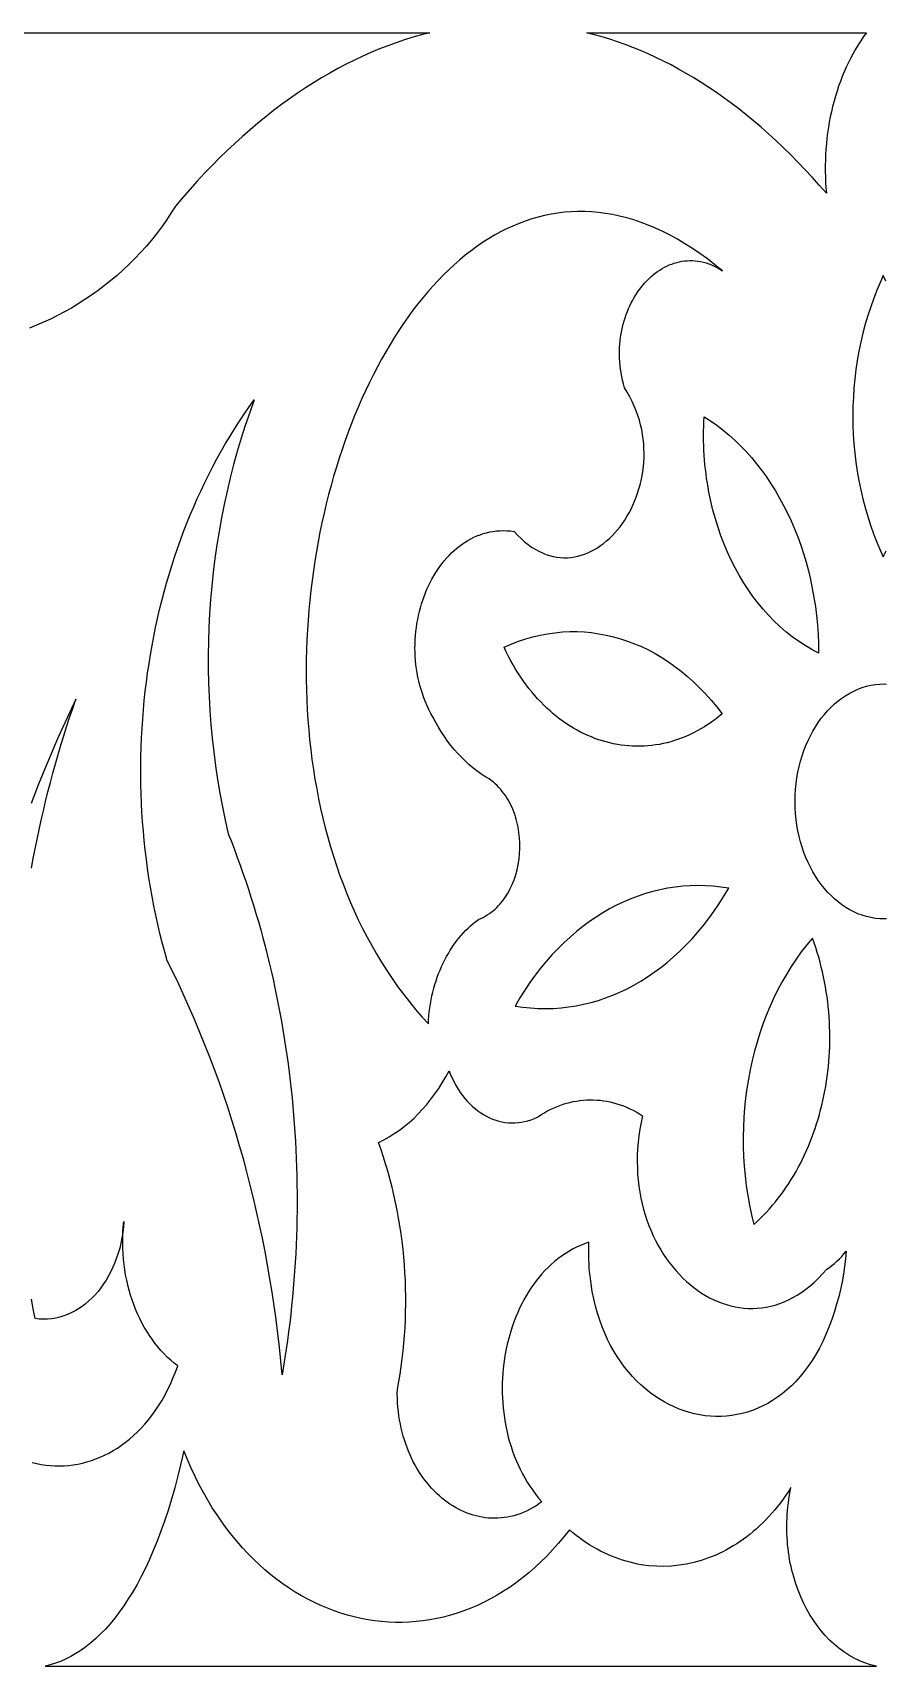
# Model space of a CAD drawing. Extents: x -1145 to -490, y -328 to 327.
# Drawn here: x -859.5 to -817.8, y 201.7 to 281.9 of the extents above; entities that cross this region are included whole.
import ezdxf

# ---------------------------------------------------------------- set-up
doc = ezdxf.new("R2010")
doc.units = 0
doc.layers.add('LAYER_1', color=18, linetype='CONTINUOUS')

msp = doc.modelspace()

# ---------------------------------------------------------------- linework, layer by layer
at = {"layer": 'LAYER_1'}
for points in [[(-865.807, 281.902), (-840.023, 281.902), (-840.44, 281.795), (-840.855, 281.678), (-841.27, 281.549), (-841.684, 281.411), (-842.096, 281.261), (-842.507, 281.101), (-842.917, 280.93), (-843.325, 280.749), (-843.732, 280.557), (-844.137, 280.355), (-844.54, 280.143), (-844.942, 279.92), (-845.342, 279.687), (-845.74, 279.444), (-846.137, 279.191), (-846.531, 278.927), (-846.923, 278.654), (-847.313, 278.37), (-847.702, 278.077), (-848.087, 277.774), (-848.471, 277.461), (-848.852, 277.138), (-849.231, 276.805), (-849.607, 276.463), (-849.981, 276.111), (-850.352, 275.749), (-850.721, 275.378), (-851.087, 274.997), (-851.45, 274.607), (-851.81, 274.208), (-852.167, 273.799), (-852.521, 273.381), (-852.737, 273.032), (-852.963, 272.691), (-853.199, 272.358), (-853.444, 272.032), (-853.698, 271.715), (-853.961, 271.406), (-854.231, 271.105), (-854.51, 270.812), (-854.795, 270.528), (-855.088, 270.253), (-855.387, 269.986), (-855.692, 269.729), (-856.003, 269.481), (-856.319, 269.242), (-856.64, 269.012), (-856.966, 268.792), (-857.296, 268.582), (-857.63, 268.382), (-857.967, 268.191), (-858.307, 268.011), (-858.649, 267.841), (-858.993, 267.682), (-859.34, 267.533), (-859.687, 267.395)], [(-817.632, 269.696), (-817.761, 269.972), (-817.889, 269.696), (-818.065, 269.284), (-818.229, 268.867), (-818.381, 268.444), (-818.521, 268.015), (-818.648, 267.582), (-818.764, 267.144), (-818.867, 266.703), (-818.959, 266.258), (-819.038, 265.81), (-819.105, 265.359), (-819.16, 264.906), (-819.203, 264.452), (-819.233, 263.996), (-819.252, 263.539), (-819.258, 263.082), (-819.252, 262.625), (-819.234, 262.168), (-819.204, 261.712), (-819.162, 261.257), (-819.108, 260.804), (-819.042, 260.353), (-818.963, 259.905), (-818.872, 259.46), (-818.77, 259.018), (-818.655, 258.58), (-818.528, 258.147), (-818.388, 257.718), (-818.237, 257.295), (-818.074, 256.877), (-817.898, 256.465), (-817.761, 256.168), (-817.623, 256.465)], [(-817.597, 238.387), (-817.761, 238.382), (-817.925, 238.387), (-818.148, 238.409), (-818.368, 238.446), (-818.584, 238.497), (-818.797, 238.561), (-819.005, 238.639), (-819.21, 238.73), (-819.409, 238.833), (-819.604, 238.949), (-819.793, 239.076), (-819.977, 239.215), (-820.156, 239.365), (-820.328, 239.526), (-820.494, 239.697), (-820.653, 239.879), (-820.806, 240.07), (-820.952, 240.27), (-821.09, 240.48), (-821.22, 240.698), (-821.343, 240.924), (-821.457, 241.158), (-821.563, 241.4), (-821.66, 241.649), (-821.748, 241.905), (-821.827, 242.167), (-821.896, 242.435), (-821.955, 242.709), (-822.004, 242.988), (-822.043, 243.272), (-822.071, 243.561), (-822.088, 243.854), (-822.093, 244.151), (-822.088, 244.448), (-822.071, 244.741), (-822.043, 245.03), (-822.004, 245.315), (-821.955, 245.594), (-821.896, 245.868), (-821.827, 246.136), (-821.748, 246.398), (-821.66, 246.654), (-821.563, 246.903), (-821.457, 247.144), (-821.343, 247.378), (-821.22, 247.605), (-821.09, 247.823), (-820.952, 248.032), (-820.806, 248.233), (-820.653, 248.424), (-820.494, 248.605), (-820.328, 248.776), (-820.156, 248.937), (-819.977, 249.088), (-819.793, 249.226), (-819.604, 249.354), (-819.409, 249.47), (-819.21, 249.573), (-819.005, 249.664), (-818.797, 249.741), (-818.584, 249.806), (-818.368, 249.857), (-818.148, 249.893), (-817.925, 249.915), (-817.761, 249.921), (-817.597, 249.915)], [(-859.592, 240.88), (-859.504, 241.351), (-859.412, 241.821), (-859.316, 242.291), (-859.216, 242.759), (-859.112, 243.226), (-859.004, 243.691), (-858.892, 244.155), (-858.777, 244.618), (-858.657, 245.08), (-858.534, 245.54), (-858.407, 245.999), (-858.276, 246.456), (-858.141, 246.912), (-858.002, 247.366), (-857.86, 247.819), (-857.714, 248.27), (-857.563, 248.719), (-857.409, 249.166), (-857.625, 248.713), (-857.838, 248.257), (-858.048, 247.799), (-858.254, 247.339), (-858.457, 246.876), (-858.657, 246.412), (-858.853, 245.945), (-859.046, 245.476), (-859.235, 245.005), (-859.421, 244.532), (-859.604, 244.057)], [(-859.552, 211.696), (-859.33, 211.643), (-859.107, 211.6), (-858.883, 211.567), (-858.659, 211.543), (-858.434, 211.53), (-858.208, 211.527), (-857.983, 211.534), (-857.758, 211.551), (-857.534, 211.578), (-857.31, 211.615), (-857.087, 211.662), (-856.865, 211.719), (-856.645, 211.786), (-856.427, 211.863), (-856.21, 211.95), (-855.996, 212.048), (-855.784, 212.155), (-855.574, 212.273), (-855.368, 212.4), (-855.164, 212.538), (-854.964, 212.686), (-854.767, 212.844), (-854.574, 213.012), (-854.385, 213.19), (-854.201, 213.379), (-854.021, 213.577), (-853.845, 213.786), (-853.675, 214.005), (-853.509, 214.234), (-853.349, 214.474), (-853.195, 214.723), (-853.047, 214.983), (-852.905, 215.253), (-852.769, 215.534), (-852.64, 215.824), (-852.517, 216.125), (-852.402, 216.436), (-852.579, 216.573), (-852.75, 216.718), (-852.917, 216.871), (-853.078, 217.031), (-853.234, 217.198), (-853.384, 217.373), (-853.528, 217.554), (-853.667, 217.741), (-853.8, 217.935), (-853.928, 218.134), (-854.049, 218.339), (-854.164, 218.55), (-854.273, 218.766), (-854.376, 218.987), (-854.473, 219.212), (-854.563, 219.442), (-854.646, 219.677), (-854.723, 219.915), (-854.793, 220.157), (-854.857, 220.402), (-854.913, 220.651), (-854.963, 220.902), (-855.005, 221.156), (-855.041, 221.413), (-855.069, 221.672), (-855.089, 221.933), (-855.103, 222.196), (-855.108, 222.46), (-855.106, 222.725), (-855.097, 222.991), (-855.079, 223.258), (-855.054, 223.526), (-855.074, 223.254), (-855.105, 222.987), (-855.146, 222.726), (-855.197, 222.469), (-855.257, 222.218), (-855.327, 221.974), (-855.405, 221.736), (-855.492, 221.504), (-855.587, 221.279), (-855.69, 221.062), (-855.801, 220.852), (-855.92, 220.65), (-856.045, 220.456), (-856.178, 220.271), (-856.317, 220.095), (-856.462, 219.928), (-856.613, 219.77), (-856.77, 219.622), (-856.933, 219.485), (-857.101, 219.357), (-857.273, 219.241), (-857.45, 219.135), (-857.632, 219.041), (-857.817, 218.959), (-858.006, 218.888), (-858.199, 218.83), (-858.395, 218.785), (-858.593, 218.752), (-858.794, 218.733), (-858.998, 218.727), (-859.203, 218.735), (-859.41, 218.758), (-859.504, 219.233), (-859.593, 219.71)]]:
    msp.add_lwpolyline(points, dxfattribs=at)
for points in [[(-832.32, 281.901), (-818.589, 281.901), (-818.73, 281.706), (-818.865, 281.507), (-818.996, 281.303), (-819.122, 281.094), (-819.244, 280.88), (-819.36, 280.662), (-819.471, 280.44), (-819.578, 280.214), (-819.68, 279.983), (-819.776, 279.75), (-819.868, 279.512), (-819.954, 279.272), (-820.035, 279.028), (-820.111, 278.781), (-820.182, 278.531), (-820.248, 278.278), (-820.308, 278.023), (-820.363, 277.766), (-820.413, 277.507), (-820.457, 277.245), (-820.496, 276.982), (-820.53, 276.717), (-820.557, 276.45), (-820.58, 276.183), (-820.597, 275.914), (-820.608, 275.644), (-820.613, 275.373), (-820.613, 275.101), (-820.607, 274.83), (-820.596, 274.557), (-820.578, 274.285), (-820.555, 274.013), (-820.906, 274.414), (-821.259, 274.805), (-821.613, 275.186), (-821.968, 275.557), (-822.325, 275.917), (-822.683, 276.267), (-823.042, 276.607), (-823.403, 276.936), (-823.765, 277.256), (-824.128, 277.566), (-824.492, 277.865), (-824.857, 278.155), (-825.224, 278.434), (-825.591, 278.704), (-825.959, 278.964), (-826.328, 279.214), (-826.698, 279.454), (-827.069, 279.684), (-827.44, 279.905), (-827.813, 280.116), (-828.186, 280.317), (-828.559, 280.509), (-828.933, 280.69), (-829.308, 280.863), (-829.683, 281.026), (-830.059, 281.179), (-830.435, 281.323), (-830.811, 281.457), (-831.188, 281.582), (-831.565, 281.698), (-831.942, 281.804)], [(-825.659, 270.208), (-826.03, 270.509), (-826.4, 270.793), (-826.769, 271.059), (-827.135, 271.308), (-827.501, 271.54), (-827.865, 271.755), (-828.227, 271.954), (-828.587, 272.137), (-828.946, 272.303), (-829.303, 272.453), (-829.658, 272.587), (-830.011, 272.706), (-830.362, 272.81), (-830.711, 272.898), (-831.058, 272.972), (-831.402, 273.03), (-831.745, 273.074), (-832.084, 273.104), (-832.422, 273.119), (-832.757, 273.12), (-833.089, 273.108), (-833.419, 273.082), (-833.746, 273.042), (-834.07, 272.989), (-834.392, 272.924), (-834.71, 272.845), (-835.026, 272.754), (-835.339, 272.65), (-835.648, 272.534), (-835.955, 272.406), (-836.258, 272.266), (-836.558, 272.115), (-836.855, 271.952), (-837.148, 271.778), (-837.437, 271.593), (-837.724, 271.397), (-838.006, 271.19), (-838.285, 270.973), (-838.56, 270.745), (-838.832, 270.507), (-839.099, 270.26), (-839.363, 270.003), (-839.622, 269.736), (-839.878, 269.46), (-840.129, 269.175), (-840.376, 268.881), (-840.619, 268.579), (-840.858, 268.268), (-841.092, 267.948), (-841.321, 267.621), (-841.547, 267.285), (-841.767, 266.942), (-841.983, 266.591), (-842.194, 266.233), (-842.401, 265.868), (-842.602, 265.496), (-842.799, 265.117), (-842.991, 264.732), (-843.177, 264.34), (-843.359, 263.942), (-843.535, 263.538), (-843.706, 263.129), (-843.872, 262.714), (-844.032, 262.293), (-844.187, 261.868), (-844.336, 261.437), (-844.48, 261.002), (-844.618, 260.562), (-844.751, 260.117), (-844.878, 259.669), (-844.998, 259.216), (-845.113, 258.76), (-845.222, 258.3), (-845.325, 257.837), (-845.422, 257.37), (-845.513, 256.901), (-845.597, 256.428), (-845.675, 255.954), (-845.747, 255.476), (-845.813, 254.997), (-845.871, 254.515), (-845.924, 254.032), (-845.969, 253.547), (-846.008, 253.06), (-846.041, 252.573), (-846.066, 252.084), (-846.084, 251.594), (-846.096, 251.104), (-846.101, 250.614), (-846.098, 250.123), (-846.088, 249.632), (-846.071, 249.141), (-846.047, 248.65), (-846.016, 248.161), (-845.977, 247.671), (-845.93, 247.183), (-845.876, 246.696), (-845.815, 246.21), (-845.745, 245.726), (-845.668, 245.243), (-845.583, 244.763), (-845.491, 244.284), (-845.39, 243.808), (-845.281, 243.334), (-845.165, 242.863), (-845.04, 242.395), (-844.907, 241.93), (-844.765, 241.468), (-844.616, 241.01), (-844.458, 240.555), (-844.291, 240.104), (-844.116, 239.657), (-843.932, 239.215), (-843.74, 238.777), (-843.539, 238.344), (-843.329, 237.915), (-843.11, 237.492), (-842.883, 237.074), (-842.646, 236.661), (-842.4, 236.254), (-842.145, 235.853), (-841.881, 235.458), (-841.608, 235.069), (-841.326, 234.687), (-841.034, 234.311), (-840.732, 233.942), (-840.421, 233.58), (-840.101, 233.225), (-840.09, 233.426), (-840.074, 233.626), (-840.053, 233.825), (-840.028, 234.021), (-839.998, 234.217), (-839.963, 234.41), (-839.923, 234.601), (-839.88, 234.79), (-839.831, 234.977), (-839.779, 235.161), (-839.722, 235.343), (-839.661, 235.522), (-839.595, 235.698), (-839.526, 235.872), (-839.452, 236.042), (-839.375, 236.21), (-839.293, 236.374), (-839.208, 236.535), (-839.118, 236.692), (-839.025, 236.845), (-838.929, 236.995), (-838.828, 237.141), (-838.724, 237.283), (-838.617, 237.42), (-838.506, 237.554), (-838.391, 237.682), (-838.274, 237.807), (-838.152, 237.927), (-838.028, 238.042), (-837.901, 238.152), (-837.77, 238.257), (-837.637, 238.357), (-837.524, 238.404), (-837.415, 238.457), (-837.308, 238.514), (-837.205, 238.576), (-837.105, 238.643), (-837.008, 238.713), (-836.914, 238.788), (-836.824, 238.866), (-836.736, 238.949), (-836.652, 239.035), (-836.571, 239.124), (-836.493, 239.217), (-836.418, 239.314), (-836.346, 239.413), (-836.278, 239.516), (-836.213, 239.621), (-836.151, 239.729), (-836.093, 239.839), (-835.985, 240.067), (-835.891, 240.304), (-835.811, 240.548), (-835.743, 240.798), (-835.689, 241.054), (-835.649, 241.313), (-835.622, 241.576), (-835.609, 241.84), (-835.609, 242.105), (-835.624, 242.37), (-835.636, 242.501), (-835.652, 242.633), (-835.671, 242.763), (-835.694, 242.893), (-835.721, 243.022), (-835.751, 243.149), (-835.784, 243.276), (-835.822, 243.401), (-835.862, 243.524), (-835.907, 243.646), (-835.954, 243.766), (-836.006, 243.884), (-836.061, 244), (-836.12, 244.114), (-836.182, 244.226), (-836.248, 244.335), (-836.318, 244.441), (-836.391, 244.544), (-836.468, 244.645), (-836.549, 244.743), (-836.633, 244.837), (-836.722, 244.928), (-836.813, 245.015), (-836.909, 245.099), (-837.008, 245.179), (-837.111, 245.256), (-837.32, 245.38), (-837.524, 245.514), (-837.724, 245.658), (-837.92, 245.81), (-838.111, 245.971), (-838.297, 246.141), (-838.479, 246.32), (-838.656, 246.507), (-838.827, 246.701), (-838.993, 246.904), (-839.154, 247.115), (-839.309, 247.333), (-839.458, 247.559), (-839.602, 247.792), (-839.739, 248.031), (-839.869, 248.278), (-839.974, 248.468), (-840.071, 248.66), (-840.162, 248.854), (-840.246, 249.05), (-840.323, 249.247), (-840.394, 249.446), (-840.458, 249.647), (-840.516, 249.848), (-840.567, 250.051), (-840.612, 250.254), (-840.651, 250.459), (-840.683, 250.663), (-840.71, 250.868), (-840.73, 251.073), (-840.745, 251.278), (-840.754, 251.482), (-840.757, 251.686), (-840.755, 251.889), (-840.746, 252.092), (-840.733, 252.294), (-840.714, 252.494), (-840.689, 252.693), (-840.66, 252.89), (-840.625, 253.086), (-840.585, 253.28), (-840.54, 253.472), (-840.49, 253.661), (-840.435, 253.848), (-840.376, 254.032), (-840.311, 254.214), (-840.242, 254.392), (-840.169, 254.568), (-840.091, 254.74), (-840.009, 254.908), (-839.922, 255.073), (-839.831, 255.233), (-839.736, 255.39), (-839.637, 255.542), (-839.534, 255.69), (-839.427, 255.834), (-839.316, 255.972), (-839.201, 256.106), (-839.083, 256.234), (-838.961, 256.357), (-838.835, 256.474), (-838.706, 256.586), (-838.574, 256.692), (-838.438, 256.791), (-838.3, 256.885), (-838.158, 256.972), (-838.013, 257.052), (-837.865, 257.125), (-837.714, 257.192), (-837.56, 257.251), (-837.404, 257.303), (-837.245, 257.348), (-837.083, 257.384), (-836.919, 257.413), (-836.753, 257.434), (-836.584, 257.446), (-836.413, 257.45), (-836.239, 257.446), (-836.064, 257.432), (-835.887, 257.41), (-835.718, 257.227), (-835.548, 257.059), (-835.376, 256.906), (-835.203, 256.768), (-835.029, 256.643), (-834.854, 256.533), (-834.678, 256.436), (-834.502, 256.353), (-834.325, 256.283), (-834.149, 256.225), (-833.972, 256.18), (-833.797, 256.148), (-833.621, 256.127), (-833.447, 256.118), (-833.273, 256.121), (-833.101, 256.134), (-832.93, 256.159), (-832.761, 256.194), (-832.594, 256.24), (-832.429, 256.295), (-832.266, 256.36), (-832.106, 256.435), (-831.948, 256.519), (-831.794, 256.612), (-831.642, 256.714), (-831.494, 256.823), (-831.35, 256.942), (-831.209, 257.067), (-831.073, 257.201), (-830.94, 257.341), (-830.812, 257.489), (-830.689, 257.644), (-830.57, 257.804), (-830.457, 257.971), (-830.349, 258.144), (-830.246, 258.323), (-830.15, 258.506), (-830.059, 258.695), (-829.974, 258.889), (-829.895, 259.087), (-829.823, 259.289), (-829.758, 259.496), (-829.7, 259.705), (-829.649, 259.919), (-829.606, 260.135), (-829.57, 260.354), (-829.542, 260.576), (-829.522, 260.8), (-829.51, 261.026), (-829.507, 261.254), (-829.512, 261.483), (-829.527, 261.714), (-829.55, 261.945), (-829.583, 262.177), (-829.626, 262.409), (-829.678, 262.641), (-829.74, 262.873), (-829.812, 263.105), (-829.895, 263.336), (-829.988, 263.565), (-830.092, 263.794), (-830.208, 264.02), (-830.334, 264.245), (-830.472, 264.468), (-830.523, 264.651), (-830.567, 264.833), (-830.606, 265.015), (-830.638, 265.196), (-830.665, 265.377), (-830.686, 265.556), (-830.702, 265.735), (-830.711, 265.912), (-830.716, 266.088), (-830.715, 266.263), (-830.709, 266.436), (-830.698, 266.608), (-830.682, 266.777), (-830.661, 266.945), (-830.635, 267.111), (-830.605, 267.275), (-830.569, 267.437), (-830.53, 267.596), (-830.486, 267.752), (-830.438, 267.906), (-830.385, 268.058), (-830.329, 268.206), (-830.269, 268.351), (-830.204, 268.494), (-830.136, 268.633), (-830.065, 268.768), (-829.99, 268.901), (-829.911, 269.029), (-829.829, 269.154), (-829.744, 269.275), (-829.655, 269.392), (-829.564, 269.505), (-829.47, 269.613), (-829.372, 269.718), (-829.273, 269.817), (-829.17, 269.913), (-829.065, 270.003), (-828.958, 270.089), (-828.848, 270.169), (-828.736, 270.245), (-828.622, 270.315), (-828.506, 270.38), (-828.388, 270.44), (-828.269, 270.494), (-828.147, 270.542), (-828.024, 270.584), (-827.9, 270.621), (-827.774, 270.651), (-827.647, 270.675), (-827.519, 270.693), (-827.39, 270.704), (-827.259, 270.709), (-827.128, 270.707), (-826.996, 270.698), (-826.864, 270.683), (-826.731, 270.66), (-826.597, 270.63), (-826.464, 270.593), (-826.33, 270.548), (-826.195, 270.495), (-826.061, 270.435), (-825.927, 270.368), (-825.793, 270.292)], [(-848.647, 263.872), (-848.874, 263.247), (-849.089, 262.618), (-849.292, 261.983), (-849.483, 261.342), (-849.662, 260.698), (-849.829, 260.049), (-849.985, 259.395), (-850.128, 258.738), (-850.259, 258.078), (-850.379, 257.414), (-850.486, 256.747), (-850.581, 256.077), (-850.664, 255.405), (-850.735, 254.731), (-850.794, 254.055), (-850.841, 253.378), (-850.875, 252.699), (-850.898, 252.02), (-850.908, 251.339), (-850.906, 250.658), (-850.892, 249.978), (-850.865, 249.297), (-850.827, 248.617), (-850.776, 247.937), (-850.713, 247.259), (-850.637, 246.582), (-850.549, 245.906), (-850.449, 245.232), (-850.337, 244.561), (-850.212, 243.892), (-850.075, 243.226), (-849.925, 242.563), (-849.774, 242.179), (-849.626, 241.794), (-849.481, 241.407), (-849.34, 241.019), (-849.202, 240.628), (-849.068, 240.236), (-848.937, 239.843), (-848.81, 239.447), (-848.686, 239.051), (-848.565, 238.652), (-848.448, 238.253), (-848.334, 237.852), (-848.224, 237.449), (-848.118, 237.045), (-848.014, 236.64), (-847.915, 236.234), (-847.818, 235.826), (-847.726, 235.417), (-847.636, 235.007), (-847.55, 234.596), (-847.468, 234.184), (-847.389, 233.77), (-847.314, 233.356), (-847.242, 232.941), (-847.174, 232.525), (-847.109, 232.108), (-847.047, 231.69), (-846.99, 231.271), (-846.935, 230.852), (-846.885, 230.432), (-846.837, 230.011), (-846.794, 229.59), (-846.753, 229.168), (-846.717, 228.745), (-846.684, 228.322), (-846.654, 227.898), (-846.628, 227.474), (-846.606, 227.05), (-846.587, 226.625), (-846.572, 226.199), (-846.56, 225.774), (-846.552, 225.348), (-846.547, 224.922), (-846.546, 224.496), (-846.549, 224.07), (-846.555, 223.643), (-846.565, 223.217), (-846.578, 222.79), (-846.595, 222.364), (-846.615, 221.938), (-846.64, 221.511), (-846.667, 221.085), (-846.699, 220.659), (-846.734, 220.233), (-846.772, 219.808), (-846.815, 219.382), (-846.86, 218.958), (-846.91, 218.533), (-846.963, 218.109), (-847.02, 217.685), (-847.08, 217.262), (-847.144, 216.839), (-847.212, 216.417), (-847.284, 215.996), (-847.346, 216.676), (-847.417, 217.355), (-847.495, 218.031), (-847.58, 218.706), (-847.673, 219.378), (-847.774, 220.048), (-847.882, 220.716), (-847.997, 221.381), (-848.12, 222.044), (-848.25, 222.704), (-848.388, 223.361), (-848.533, 224.015), (-848.685, 224.666), (-848.844, 225.314), (-849.011, 225.959), (-849.185, 226.601), (-849.366, 227.239), (-849.554, 227.874), (-849.749, 228.505), (-849.951, 229.132), (-850.161, 229.755), (-850.377, 230.375), (-850.601, 230.99), (-850.831, 231.601), (-851.068, 232.208), (-851.313, 232.811), (-851.564, 233.409), (-851.822, 234.002), (-852.087, 234.591), (-852.358, 235.175), (-852.637, 235.754), (-852.922, 236.328), (-853.047, 236.774), (-853.166, 237.222), (-853.278, 237.671), (-853.384, 238.122), (-853.483, 238.574), (-853.576, 239.027), (-853.663, 239.482), (-853.744, 239.937), (-853.818, 240.394), (-853.886, 240.851), (-853.947, 241.309), (-854.003, 241.768), (-854.052, 242.227), (-854.094, 242.687), (-854.131, 243.147), (-854.161, 243.607), (-854.186, 244.067), (-854.204, 244.527), (-854.216, 244.988), (-854.221, 245.448), (-854.221, 245.907), (-854.214, 246.366), (-854.202, 246.825), (-854.183, 247.283), (-854.158, 247.74), (-854.128, 248.197), (-854.091, 248.652), (-854.048, 249.107), (-853.999, 249.56), (-853.945, 250.012), (-853.884, 250.463), (-853.817, 250.912), (-853.745, 251.359), (-853.666, 251.805), (-853.582, 252.249), (-853.492, 252.692), (-853.396, 253.132), (-853.294, 253.57), (-853.186, 254.006), (-853.073, 254.439), (-852.953, 254.87), (-852.828, 255.299), (-852.697, 255.725), (-852.561, 256.148), (-852.418, 256.568), (-852.27, 256.985), (-852.116, 257.4), (-851.957, 257.811), (-851.792, 258.219), (-851.621, 258.623), (-851.445, 259.024), (-851.263, 259.421), (-851.075, 259.815), (-850.882, 260.205), (-850.683, 260.591), (-850.479, 260.973), (-850.269, 261.351), (-850.054, 261.724), (-849.833, 262.094), (-849.607, 262.459), (-849.375, 262.819), (-849.138, 263.175), (-848.895, 263.525)], [(-826.56, 263.046), (-826.243, 262.841), (-825.932, 262.622), (-825.63, 262.39), (-825.335, 262.144), (-825.048, 261.886), (-824.769, 261.616), (-824.499, 261.333), (-824.237, 261.039), (-823.984, 260.734), (-823.739, 260.418), (-823.504, 260.092), (-823.277, 259.755), (-823.06, 259.408), (-822.853, 259.052), (-822.655, 258.687), (-822.467, 258.313), (-822.289, 257.931), (-822.121, 257.541), (-821.964, 257.143), (-821.817, 256.738), (-821.681, 256.326), (-821.556, 255.907), (-821.441, 255.482), (-821.338, 255.051), (-821.247, 254.615), (-821.167, 254.173), (-821.099, 253.727), (-821.043, 253.277), (-820.999, 252.822), (-820.967, 252.363), (-820.948, 251.902), (-820.941, 251.437), (-821.278, 251.613), (-821.606, 251.806), (-821.927, 252.016), (-822.239, 252.241), (-822.542, 252.482), (-822.836, 252.738), (-823.121, 253.007), (-823.396, 253.291), (-823.661, 253.589), (-823.917, 253.899), (-824.162, 254.222), (-824.398, 254.557), (-824.622, 254.903), (-824.836, 255.261), (-825.038, 255.629), (-825.229, 256.007), (-825.409, 256.395), (-825.577, 256.792), (-825.732, 257.197), (-825.876, 257.611), (-826.007, 258.033), (-826.126, 258.462), (-826.231, 258.898), (-826.323, 259.34), (-826.364, 259.563), (-826.402, 259.787), (-826.437, 260.013), (-826.467, 260.241), (-826.495, 260.469), (-826.519, 260.699), (-826.539, 260.93), (-826.556, 261.161), (-826.57, 261.394), (-826.579, 261.628), (-826.585, 261.862), (-826.588, 262.098), (-826.586, 262.334), (-826.581, 262.571), (-826.573, 262.808)], [(-836.386, 251.722), (-836.033, 251.876), (-835.678, 252.014), (-835.322, 252.133), (-834.963, 252.235), (-834.604, 252.32), (-834.243, 252.388), (-833.882, 252.439), (-833.521, 252.473), (-833.161, 252.49), (-832.8, 252.49), (-832.441, 252.473), (-832.082, 252.44), (-831.725, 252.39), (-831.37, 252.324), (-831.017, 252.242), (-830.667, 252.143), (-830.32, 252.029), (-829.975, 251.898), (-829.634, 251.752), (-829.297, 251.589), (-828.965, 251.412), (-828.636, 251.218), (-828.313, 251.009), (-827.995, 250.785), (-827.682, 250.546), (-827.375, 250.291), (-827.075, 250.022), (-826.781, 249.737), (-826.493, 249.438), (-826.213, 249.124), (-825.941, 248.795), (-825.676, 248.452), (-825.847, 248.312), (-826.02, 248.179), (-826.195, 248.052), (-826.371, 247.932), (-826.548, 247.818), (-826.727, 247.711), (-826.907, 247.611), (-827.088, 247.517), (-827.271, 247.429), (-827.454, 247.348), (-827.638, 247.273), (-827.823, 247.204), (-828.009, 247.142), (-828.195, 247.086), (-828.382, 247.036), (-828.569, 246.993), (-828.756, 246.955), (-828.944, 246.924), (-829.132, 246.899), (-829.321, 246.881), (-829.509, 246.868), (-829.697, 246.861), (-829.885, 246.861), (-830.073, 246.866), (-830.26, 246.878), (-830.447, 246.895), (-830.634, 246.919), (-830.819, 246.948), (-831.005, 246.983), (-831.189, 247.024), (-831.373, 247.071), (-831.556, 247.124), (-831.737, 247.182), (-831.918, 247.247), (-832.097, 247.317), (-832.275, 247.392), (-832.452, 247.474), (-832.627, 247.561), (-832.801, 247.654), (-832.973, 247.752), (-833.143, 247.856), (-833.312, 247.965), (-833.478, 248.08), (-833.643, 248.2), (-833.806, 248.326), (-833.966, 248.458), (-834.124, 248.594), (-834.28, 248.736), (-834.434, 248.884), (-834.584, 249.037), (-834.733, 249.195), (-834.878, 249.358), (-835.021, 249.527), (-835.161, 249.701), (-835.299, 249.88), (-835.433, 250.064), (-835.564, 250.254), (-835.691, 250.448), (-835.816, 250.648), (-835.937, 250.853), (-836.055, 251.062), (-836.169, 251.277), (-836.279, 251.497)], [(-835.841, 234.106), (-835.463, 234.049), (-835.086, 234.01), (-834.709, 233.986), (-834.333, 233.98), (-833.958, 233.99), (-833.585, 234.016), (-833.214, 234.058), (-832.845, 234.116), (-832.478, 234.19), (-832.114, 234.279), (-831.753, 234.384), (-831.396, 234.505), (-831.041, 234.64), (-830.691, 234.79), (-830.345, 234.956), (-830.003, 235.136), (-829.665, 235.33), (-829.333, 235.539), (-829.006, 235.762), (-828.684, 236), (-828.368, 236.251), (-828.058, 236.516), (-827.755, 236.794), (-827.458, 237.086), (-827.168, 237.391), (-826.885, 237.71), (-826.61, 238.041), (-826.342, 238.386), (-826.082, 238.743), (-825.831, 239.112), (-825.588, 239.494), (-825.354, 239.888), (-825.733, 239.947), (-826.11, 239.989), (-826.488, 240.014), (-826.864, 240.023), (-827.239, 240.015), (-827.612, 239.99), (-827.984, 239.949), (-828.353, 239.892), (-828.72, 239.819), (-829.085, 239.731), (-829.446, 239.627), (-829.804, 239.507), (-830.159, 239.372), (-830.509, 239.221), (-830.856, 239.056), (-831.198, 238.876), (-831.536, 238.681), (-831.868, 238.472), (-832.196, 238.249), (-832.517, 238.011), (-832.833, 237.759), (-833.143, 237.493), (-833.446, 237.214), (-833.743, 236.921), (-834.033, 236.614), (-834.315, 236.294), (-834.59, 235.961), (-834.857, 235.616), (-835.116, 235.257), (-835.367, 234.886), (-835.608, 234.502)], [(-821.245, 237.443), (-821.522, 237.109), (-821.789, 236.763), (-822.044, 236.406), (-822.288, 236.039), (-822.52, 235.661), (-822.741, 235.274), (-822.951, 234.878), (-823.148, 234.473), (-823.334, 234.06), (-823.508, 233.64), (-823.669, 233.212), (-823.819, 232.777), (-823.957, 232.336), (-824.082, 231.889), (-824.195, 231.437), (-824.295, 230.98), (-824.383, 230.519), (-824.458, 230.053), (-824.52, 229.584), (-824.569, 229.112), (-824.606, 228.638), (-824.629, 228.161), (-824.64, 227.682), (-824.636, 227.203), (-824.62, 226.723), (-824.59, 226.242), (-824.547, 225.762), (-824.49, 225.282), (-824.419, 224.804), (-824.335, 224.327), (-824.236, 223.852), (-824.124, 223.38), (-823.961, 223.526), (-823.802, 223.677), (-823.647, 223.832), (-823.494, 223.991), (-823.345, 224.154), (-823.2, 224.321), (-823.058, 224.491), (-822.919, 224.665), (-822.784, 224.843), (-822.652, 225.024), (-822.524, 225.209), (-822.399, 225.396), (-822.278, 225.587), (-822.161, 225.781), (-822.047, 225.979), (-821.936, 226.179), (-821.83, 226.381), (-821.727, 226.587), (-821.627, 226.795), (-821.532, 227.006), (-821.44, 227.219), (-821.351, 227.435), (-821.267, 227.653), (-821.186, 227.873), (-821.109, 228.095), (-821.036, 228.32), (-820.966, 228.546), (-820.901, 228.774), (-820.839, 229.004), (-820.781, 229.235), (-820.727, 229.468), (-820.677, 229.703), (-820.631, 229.938), (-820.588, 230.176), (-820.55, 230.414), (-820.516, 230.653), (-820.486, 230.894), (-820.459, 231.135), (-820.437, 231.378), (-820.419, 231.621), (-820.405, 231.864), (-820.395, 232.109), (-820.389, 232.353), (-820.387, 232.599), (-820.389, 232.844), (-820.396, 233.09), (-820.406, 233.335), (-820.421, 233.581), (-820.44, 233.827), (-820.463, 234.072), (-820.491, 234.318), (-820.523, 234.563), (-820.559, 234.807), (-820.599, 235.051), (-820.644, 235.295), (-820.693, 235.537), (-820.747, 235.779), (-820.805, 236.02), (-820.867, 236.26), (-820.934, 236.5), (-821.005, 236.737), (-821.08, 236.974), (-821.16, 237.209)], [(-839.082, 230.93), (-839.005, 230.735), (-838.921, 230.548), (-838.832, 230.367), (-838.737, 230.193), (-838.637, 230.026), (-838.532, 229.866), (-838.421, 229.714), (-838.306, 229.569), (-838.187, 229.431), (-838.063, 229.302), (-837.935, 229.18), (-837.803, 229.066), (-837.668, 228.961), (-837.529, 228.863), (-837.388, 228.774), (-837.243, 228.693), (-837.096, 228.621), (-836.947, 228.558), (-836.795, 228.503), (-836.641, 228.458), (-836.486, 228.421), (-836.33, 228.394), (-836.172, 228.376), (-836.013, 228.368), (-835.854, 228.369), (-835.694, 228.379), (-835.534, 228.4), (-835.373, 228.43), (-835.213, 228.471), (-835.054, 228.522), (-834.895, 228.583), (-834.737, 228.654), (-834.585, 228.755), (-834.432, 228.849), (-834.277, 228.937), (-834.12, 229.018), (-833.962, 229.093), (-833.803, 229.162), (-833.642, 229.224), (-833.481, 229.28), (-833.319, 229.33), (-833.156, 229.373), (-832.992, 229.41), (-832.827, 229.441), (-832.663, 229.465), (-832.497, 229.483), (-832.332, 229.495), (-832.166, 229.5), (-832, 229.498), (-831.835, 229.491), (-831.669, 229.477), (-831.504, 229.457), (-831.339, 229.43), (-831.175, 229.397), (-831.011, 229.357), (-830.848, 229.311), (-830.686, 229.259), (-830.525, 229.201), (-830.365, 229.136), (-830.206, 229.064), (-830.048, 228.986), (-829.892, 228.902), (-829.737, 228.812), (-829.584, 228.715), (-829.655, 228.384), (-829.715, 228.056), (-829.763, 227.731), (-829.8, 227.408), (-829.825, 227.089), (-829.841, 226.774), (-829.845, 226.462), (-829.839, 226.153), (-829.824, 225.849), (-829.798, 225.549), (-829.763, 225.254), (-829.719, 224.963), (-829.665, 224.677), (-829.603, 224.396), (-829.532, 224.12), (-829.453, 223.85), (-829.366, 223.585), (-829.271, 223.326), (-829.168, 223.073), (-829.058, 222.827), (-828.94, 222.587), (-828.816, 222.353), (-828.685, 222.126), (-828.548, 221.907), (-828.405, 221.694), (-828.255, 221.489), (-828.1, 221.292), (-827.939, 221.102), (-827.774, 220.921), (-827.603, 220.747), (-827.427, 220.583), (-827.247, 220.426), (-827.063, 220.279), (-826.874, 220.141), (-826.682, 220.011), (-826.487, 219.892), (-826.288, 219.782), (-826.086, 219.681), (-825.881, 219.591), (-825.673, 219.511), (-825.463, 219.442), (-825.251, 219.383), (-825.038, 219.335), (-824.822, 219.298), (-824.605, 219.272), (-824.388, 219.257), (-824.169, 219.255), (-823.949, 219.264), (-823.729, 219.285), (-823.509, 219.318), (-823.289, 219.364), (-823.069, 219.422), (-822.85, 219.493), (-822.632, 219.578), (-822.414, 219.675), (-822.198, 219.786), (-821.983, 219.911), (-821.77, 220.049), (-821.559, 220.201), (-821.35, 220.368), (-821.144, 220.549), (-820.94, 220.745), (-820.74, 220.955), (-820.542, 221.181), (-820.411, 221.268), (-820.283, 221.363), (-820.158, 221.464), (-820.037, 221.573), (-819.92, 221.688), (-819.806, 221.809), (-819.696, 221.937), (-819.591, 222.07), (-819.622, 221.689), (-819.664, 221.309), (-819.719, 220.933), (-819.785, 220.559), (-819.863, 220.19), (-819.952, 219.824), (-820.052, 219.464), (-820.163, 219.108), (-820.292, 218.715), (-820.43, 218.339), (-820.578, 217.979), (-820.735, 217.636), (-820.901, 217.308), (-821.075, 216.997), (-821.257, 216.701), (-821.447, 216.421), (-821.644, 216.157), (-821.848, 215.909), (-822.059, 215.675), (-822.276, 215.457), (-822.498, 215.255), (-822.725, 215.067), (-822.958, 214.895), (-823.195, 214.737), (-823.436, 214.594), (-823.681, 214.466), (-823.929, 214.352), (-824.18, 214.252), (-824.434, 214.167), (-824.69, 214.097), (-824.947, 214.04), (-825.206, 213.997), (-825.466, 213.969), (-825.727, 213.954), (-825.988, 213.952), (-826.248, 213.965), (-826.509, 213.99), (-826.768, 214.029), (-827.025, 214.082), (-827.282, 214.147), (-827.535, 214.225), (-827.787, 214.317), (-828.035, 214.421), (-828.281, 214.538), (-828.522, 214.667), (-828.76, 214.809), (-828.993, 214.963), (-829.221, 215.129), (-829.444, 215.308), (-829.661, 215.498), (-829.872, 215.701), (-830.077, 215.915), (-830.275, 216.141), (-830.466, 216.378), (-830.649, 216.627), (-830.824, 216.888), (-830.991, 217.159), (-831.149, 217.442), (-831.298, 217.736), (-831.437, 218.04), (-831.566, 218.356), (-831.686, 218.682), (-831.794, 219.019), (-831.891, 219.366), (-831.977, 219.724), (-832.051, 220.091), (-832.112, 220.469), (-832.161, 220.857), (-832.181, 221.055), (-832.197, 221.255), (-832.21, 221.458), (-832.22, 221.663), (-832.226, 221.871), (-832.228, 222.081), (-832.227, 222.293), (-832.222, 222.508), (-832.428, 222.434), (-832.629, 222.352), (-832.826, 222.262), (-833.017, 222.164), (-833.204, 222.058), (-833.386, 221.944), (-833.564, 221.823), (-833.736, 221.695), (-833.904, 221.56), (-834.066, 221.418), (-834.224, 221.27), (-834.376, 221.115), (-834.524, 220.954), (-834.666, 220.788), (-834.804, 220.615), (-834.936, 220.437), (-835.063, 220.254), (-835.185, 220.066), (-835.301, 219.874), (-835.412, 219.676), (-835.518, 219.474), (-835.619, 219.269), (-835.714, 219.059), (-835.804, 218.845), (-835.888, 218.628), (-835.967, 218.408), (-836.04, 218.185), (-836.107, 217.959), (-836.169, 217.73), (-836.226, 217.499), (-836.276, 217.265), (-836.321, 217.03), (-836.36, 216.793), (-836.394, 216.554), (-836.421, 216.314), (-836.443, 216.073), (-836.459, 215.832), (-836.469, 215.589), (-836.473, 215.346), (-836.47, 215.103), (-836.462, 214.859), (-836.448, 214.616), (-836.428, 214.374), (-836.401, 214.132), (-836.369, 213.891), (-836.33, 213.65), (-836.285, 213.412), (-836.233, 213.174), (-836.176, 212.939), (-836.112, 212.705), (-836.041, 212.474), (-835.964, 212.245), (-835.881, 212.018), (-835.791, 211.794), (-835.695, 211.574), (-835.592, 211.356), (-835.482, 211.142), (-835.366, 210.932), (-835.243, 210.725), (-835.113, 210.523), (-834.977, 210.325), (-834.834, 210.132), (-834.684, 209.943), (-834.527, 209.759), (-834.677, 209.653), (-834.829, 209.554), (-834.981, 209.463), (-835.134, 209.38), (-835.288, 209.305), (-835.442, 209.237), (-835.597, 209.177), (-835.752, 209.124), (-835.907, 209.078), (-836.063, 209.04), (-836.219, 209.008), (-836.375, 208.984), (-836.53, 208.966), (-836.685, 208.956), (-836.84, 208.952), (-836.995, 208.955), (-837.149, 208.965), (-837.302, 208.981), (-837.454, 209.003), (-837.605, 209.032), (-837.755, 209.067), (-837.904, 209.109), (-838.052, 209.156), (-838.198, 209.21), (-838.343, 209.269), (-838.486, 209.334), (-838.628, 209.405), (-838.767, 209.482), (-838.905, 209.564), (-839.041, 209.652), (-839.174, 209.745), (-839.305, 209.843), (-839.434, 209.947), (-839.56, 210.056), (-839.684, 210.169), (-839.805, 210.288), (-839.923, 210.412), (-840.038, 210.54), (-840.15, 210.674), (-840.259, 210.812), (-840.364, 210.954), (-840.466, 211.101), (-840.565, 211.252), (-840.66, 211.408), (-840.751, 211.567), (-840.838, 211.731), (-840.921, 211.899), (-841.001, 212.071), (-841.076, 212.247), (-841.147, 212.426), (-841.213, 212.609), (-841.275, 212.796), (-841.332, 212.986), (-841.384, 213.18), (-841.432, 213.377), (-841.474, 213.578), (-841.512, 213.781), (-841.544, 213.988), (-841.571, 214.197), (-841.593, 214.41), (-841.609, 214.625), (-841.619, 214.843), (-841.624, 215.064), (-841.622, 215.287), (-841.553, 215.66), (-841.49, 216.035), (-841.434, 216.411), (-841.384, 216.789), (-841.34, 217.169), (-841.302, 217.549), (-841.271, 217.931), (-841.246, 218.314), (-841.228, 218.698), (-841.215, 219.082), (-841.209, 219.467), (-841.21, 219.853), (-841.217, 220.238), (-841.23, 220.624), (-841.249, 221.01), (-841.275, 221.395), (-841.307, 221.78), (-841.345, 222.165), (-841.39, 222.548), (-841.44, 222.931), (-841.498, 223.313), (-841.561, 223.694), (-841.631, 224.074), (-841.707, 224.452), (-841.789, 224.828), (-841.878, 225.203), (-841.973, 225.576), (-842.074, 225.947), (-842.182, 226.315), (-842.295, 226.681), (-842.415, 227.045), (-842.542, 227.406), (-842.28, 227.537), (-842.023, 227.682), (-841.772, 227.839), (-841.525, 228.008), (-841.285, 228.19), (-841.05, 228.384), (-840.821, 228.59), (-840.599, 228.807), (-840.383, 229.036), (-840.175, 229.276), (-839.973, 229.526), (-839.779, 229.787), (-839.592, 230.058), (-839.414, 230.339), (-839.244, 230.63)], [(-852.107, 212.262), (-852.25, 211.636), (-852.399, 211.03), (-852.554, 210.446), (-852.715, 209.883), (-852.882, 209.339), (-853.055, 208.816), (-853.233, 208.314), (-853.416, 207.831), (-853.605, 207.367), (-853.798, 206.924), (-853.996, 206.499), (-854.199, 206.094), (-854.406, 205.707), (-854.617, 205.339), (-854.832, 204.99), (-855.051, 204.658), (-855.274, 204.345), (-855.5, 204.05), (-855.729, 203.773), (-855.961, 203.513), (-856.196, 203.27), (-856.434, 203.044), (-856.675, 202.835), (-856.918, 202.643), (-857.163, 202.467), (-857.41, 202.308), (-857.659, 202.165), (-857.909, 202.037), (-858.161, 201.925), (-858.414, 201.829), (-858.668, 201.748), (-858.923, 201.682), (-818.097, 201.682), (-818.383, 201.755), (-818.662, 201.846), (-818.934, 201.957), (-819.198, 202.085), (-819.455, 202.23), (-819.704, 202.392), (-819.944, 202.57), (-820.176, 202.764), (-820.398, 202.972), (-820.612, 203.195), (-820.815, 203.431), (-821.009, 203.68), (-821.192, 203.941), (-821.365, 204.215), (-821.527, 204.499), (-821.678, 204.795), (-821.817, 205.1), (-821.944, 205.414), (-822.059, 205.738), (-822.161, 206.069), (-822.25, 206.409), (-822.29, 206.581), (-822.327, 206.755), (-822.36, 206.93), (-822.39, 207.107), (-822.416, 207.286), (-822.439, 207.466), (-822.458, 207.647), (-822.473, 207.829), (-822.485, 208.013), (-822.494, 208.198), (-822.498, 208.383), (-822.499, 208.57), (-822.496, 208.757), (-822.49, 208.945), (-822.479, 209.134), (-822.465, 209.323), (-822.446, 209.513), (-822.424, 209.704), (-822.398, 209.895), (-822.367, 210.086), (-822.333, 210.277), (-822.294, 210.469), (-822.42, 210.272), (-822.55, 210.081), (-822.682, 209.894), (-822.817, 209.712), (-822.954, 209.535), (-823.095, 209.364), (-823.238, 209.197), (-823.383, 209.035), (-823.531, 208.879), (-823.681, 208.727), (-823.834, 208.581), (-823.988, 208.44), (-824.145, 208.303), (-824.304, 208.172), (-824.465, 208.046), (-824.628, 207.926), (-824.792, 207.81), (-824.959, 207.699), (-825.127, 207.594), (-825.296, 207.494), (-825.467, 207.399), (-825.64, 207.309), (-825.814, 207.225), (-825.989, 207.145), (-826.165, 207.071), (-826.343, 207.002), (-826.522, 206.939), (-826.701, 206.881), (-827.063, 206.78), (-827.428, 206.7), (-827.795, 206.642), (-828.164, 206.605), (-828.534, 206.59), (-828.905, 206.596), (-829.276, 206.624), (-829.646, 206.673), (-829.83, 206.706), (-830.015, 206.745), (-830.198, 206.789), (-830.382, 206.838), (-830.564, 206.893), (-830.746, 206.953), (-830.927, 207.019), (-831.107, 207.091), (-831.286, 207.168), (-831.465, 207.25), (-831.642, 207.338), (-831.818, 207.432), (-831.993, 207.531), (-832.166, 207.636), (-832.338, 207.747), (-832.509, 207.863), (-832.678, 207.985), (-832.845, 208.112), (-833.011, 208.245), (-833.175, 208.384), (-833.445, 208.041), (-833.72, 207.712), (-834, 207.397), (-834.286, 207.095), (-834.576, 206.807), (-834.871, 206.533), (-835.17, 206.273), (-835.473, 206.026), (-835.78, 205.792), (-836.091, 205.572), (-836.405, 205.366), (-836.723, 205.172), (-837.043, 204.992), (-837.367, 204.826), (-837.692, 204.672), (-838.021, 204.532), (-838.351, 204.404), (-838.683, 204.29), (-839.017, 204.189), (-839.352, 204.1), (-839.689, 204.025), (-840.026, 203.962), (-840.364, 203.912), (-840.703, 203.875), (-841.042, 203.851), (-841.381, 203.839), (-841.72, 203.84), (-842.059, 203.853), (-842.397, 203.879), (-842.734, 203.918), (-843.07, 203.968), (-843.405, 204.031), (-843.738, 204.107), (-844.07, 204.194), (-844.4, 204.294), (-844.727, 204.406), (-845.052, 204.53), (-845.375, 204.666), (-845.695, 204.814), (-846.011, 204.974), (-846.325, 205.146), (-846.634, 205.329), (-846.941, 205.525), (-847.243, 205.732), (-847.541, 205.951), (-847.834, 206.181), (-848.123, 206.423), (-848.407, 206.677), (-848.686, 206.942), (-848.96, 207.218), (-849.228, 207.506), (-849.49, 207.806), (-849.747, 208.116), (-849.997, 208.438), (-850.24, 208.771), (-850.478, 209.115), (-850.708, 209.47), (-850.931, 209.836), (-851.147, 210.213), (-851.355, 210.601), (-851.555, 211), (-851.747, 211.41), (-851.932, 211.831)]]:
    msp.add_lwpolyline(points, close=True, dxfattribs=at)

doc.saveas('drawing.dxf')
